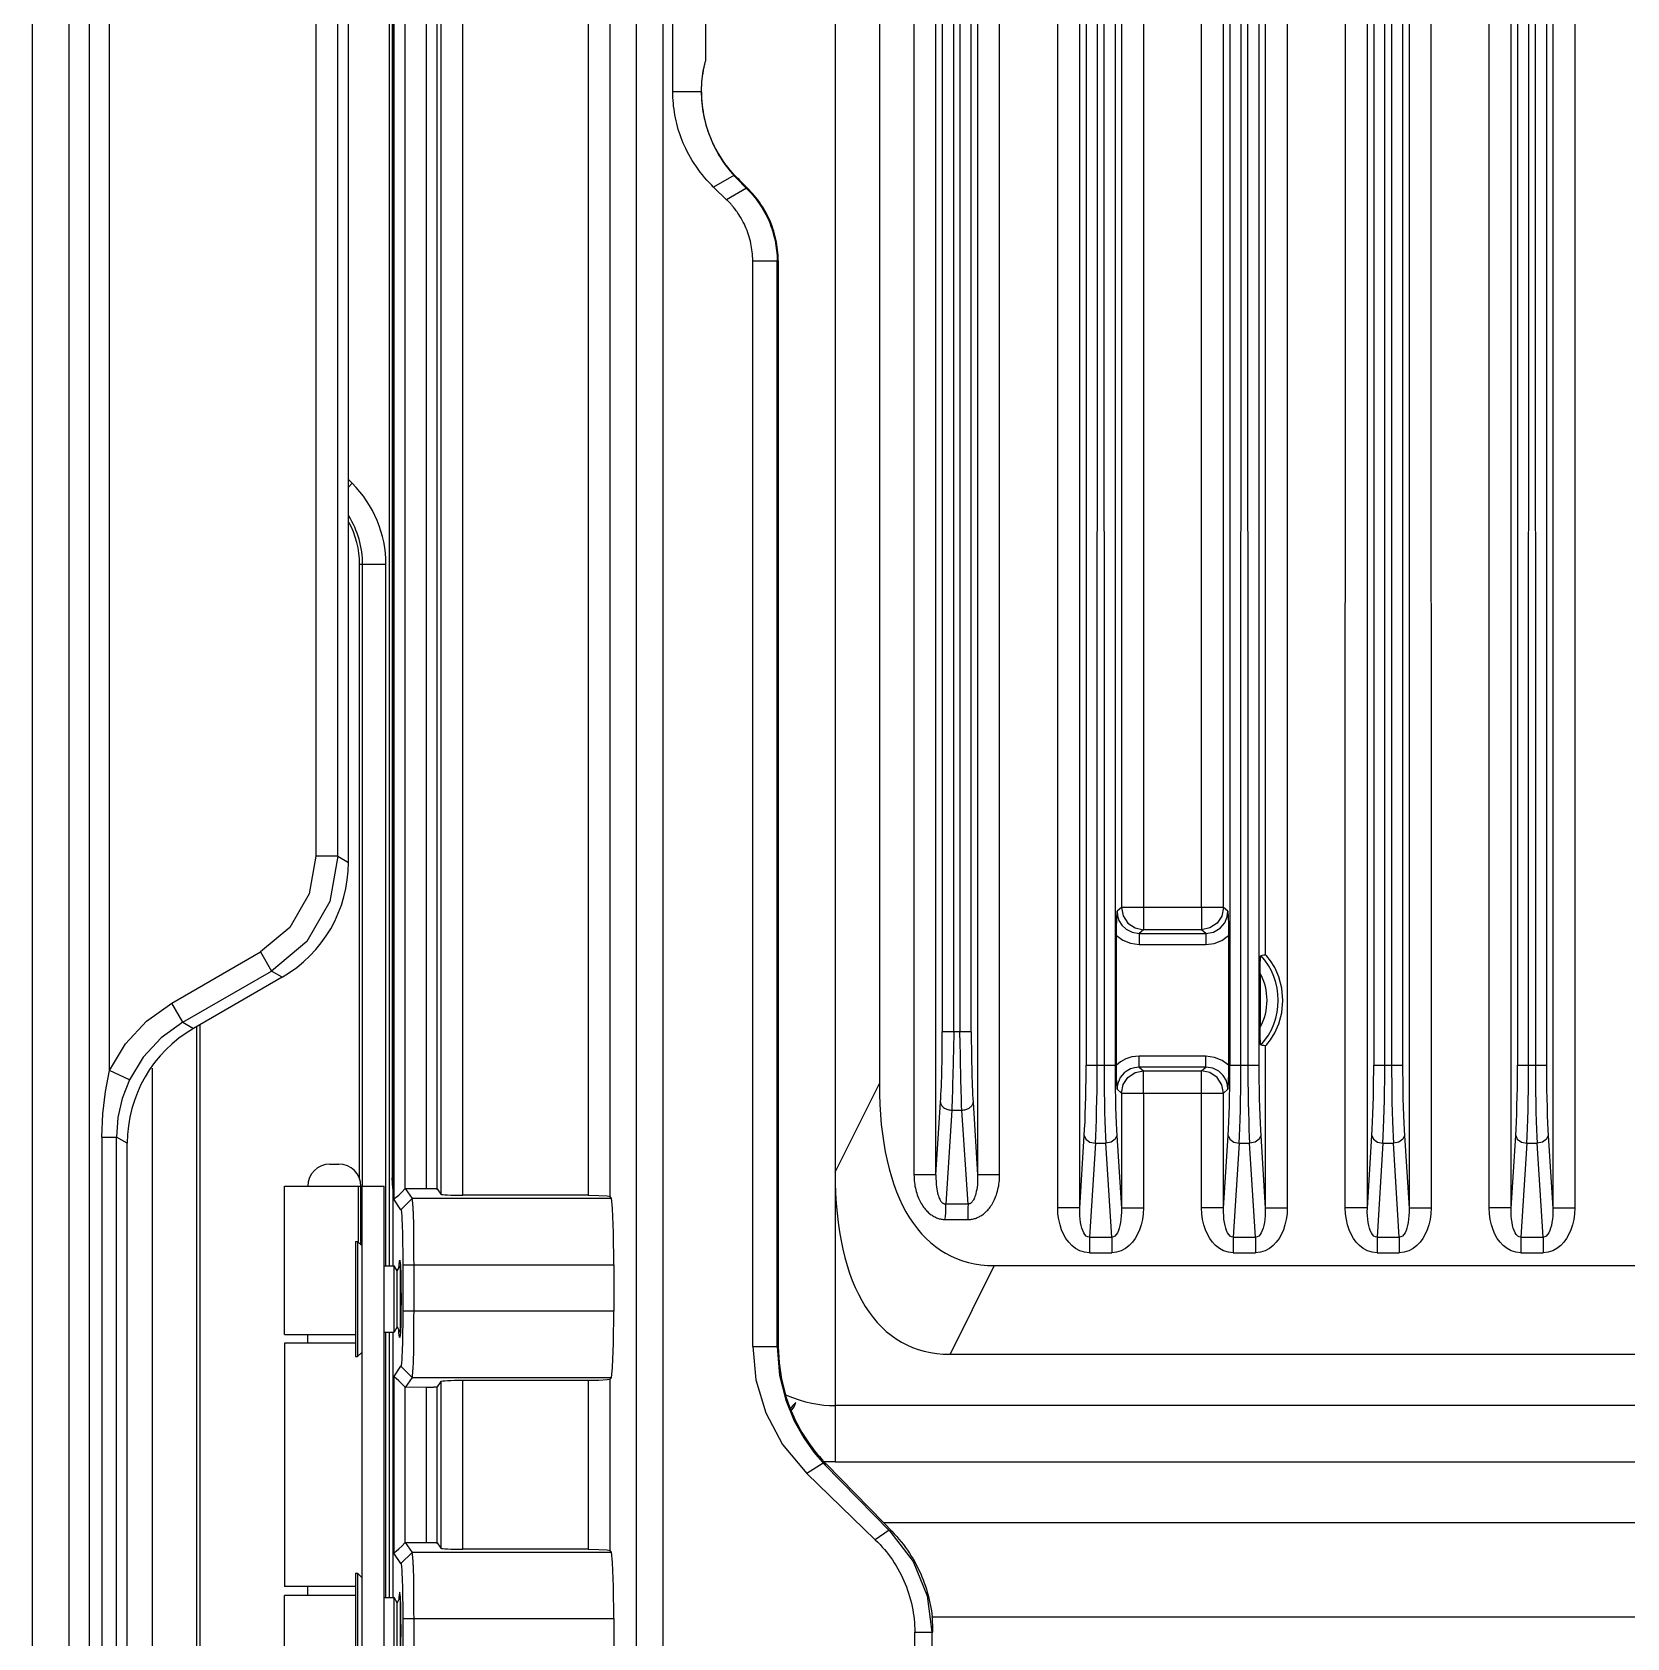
# Model space of a CAD drawing. Header units: millimetres. Extents: x -3132 to 28633, y 682 to 5849.
# Drawn here: x 23236.6 to 23308.7, y 4957.9 to 5030.5 of the extents above; entities that cross this region are included whole.
import ezdxf

# ---------------------------------------------------------------- set-up
doc = ezdxf.new("R2010")
doc.units = ezdxf.units.MM

# ---------------------------------------------------------------- blocks, each defined once
blk = doc.blocks.new('gf')
at = {"linetype": 'Continuous'}
for p, q in [((19934.492, 5447.259), (19934.492, 5019.82)), ((19936.159, 5447.259), (19936.159, 5018.821)), ((19937.076, 5447.259), (19937.076, 5019.862)), ((19963.024, 5125.971), (19963.024, 5432.418)), ((19961.798, 5399.73), (19961.798, 5126.778)), ((19970.792, 5375.763), (19970.792, 5138.578)), ((19950.792, 5369.434), (19950.792, 5147.434)), ((19950.846, 5366.42), (19950.846, 5150.448)), ((19952.968, 5366.198), (19952.968, 5150.67)), ((19953.967, 5150.62), (19953.967, 5366.249)), ((19959.627, 5366.249), (19959.627, 5150.62)), ((19960.626, 5150.547), (19960.626, 5366.321)), ((19950.775, 5365.452), (19950.775, 5151.417)), ((19951.363, 5150.925), (19951.363, 5365.944)), ((19952.309, 5365.934), (19952.309, 5150.934)), ((19952.809, 5150.909), (19952.809, 5365.96)), ((19974.357, 5365.325), (19974.357, 5151.544)), ((19975.351, 5151.544), (19975.351, 5365.325)), ((19972.792, 5361.194), (19972.792, 5155.675)), ((19937.992, 5156.265), (19937.992, 5360.776)), ((19975.638, 5358.863), (19975.638, 5158.005)), ((19976.153, 5158.005), (19976.153, 5358.863)), ((19947.31, 5351.197), (19947.31, 5165.949)), ((19948.309, 5165.949), (19948.309, 5351.197)), ((19964.93, 5317.739), (19964.93, 5201.881)), ((19963.455, 5200.505), (19963.456, 5316.363)), ((19950.654, 5147.434), (19950.654, 5249.096)), ((19976.432, 5246.726), (19976.432, 5158.005)), ((19976.946, 5158.005), (19976.946, 5246.726)), ((19977.234, 5246.485), (19977.234, 5151.544)), ((19978.227, 5151.544), (19978.229, 5246.488)), ((19980.855, 5150.047), (19980.857, 5244.675)), ((19981.851, 5150.044), (19981.851, 5244.656)), ((19983.734, 5244.675), (19983.734, 5163.625)), ((19984.727, 5244.675), (19984.727, 5162.626)), ((19987.357, 5163.624), (19987.357, 5244.675)), ((19988.351, 5163.625), (19988.351, 5244.656)), ((19990.234, 5244.675), (19990.234, 5161.491)), ((19991.227, 5244.675), (19991.229, 5150.047)), ((19993.855, 5150.047), (19993.857, 5244.675)), ((19994.851, 5150.044), (19994.851, 5244.656)), ((19996.734, 5244.675), (19996.734, 5150.044)), ((19997.727, 5244.675), (19997.729, 5150.047)), ((20000.355, 5150.047), (20000.357, 5244.675)), ((20001.351, 5150.044), (20001.351, 5244.656)), ((20003.234, 5244.675), (20003.234, 5150.044)), ((20004.227, 5244.675), (20004.229, 5150.047)), ((19948.792, 5165.67), (19948.792, 5243.538)), ((19982.138, 5239.99), (19982.138, 5156.505)), ((19982.637, 5156.505), (19982.653, 5239.99)), ((19982.932, 5239.99), (19982.947, 5156.505)), ((19983.446, 5240.107), (19983.446, 5156.505)), ((19988.638, 5239.99), (19988.638, 5156.505)), ((19989.137, 5156.505), (19989.153, 5239.99)), ((19989.432, 5239.99), (19989.447, 5156.505)), ((19989.946, 5240.107), (19989.946, 5156.505)), ((19995.138, 5239.99), (19995.138, 5156.505)), ((19995.637, 5156.505), (19995.653, 5239.99)), ((19995.932, 5239.99), (19995.947, 5156.505)), ((19996.446, 5240.107), (19996.446, 5156.505)), ((20001.638, 5239.99), (20001.638, 5156.505)), ((20002.137, 5156.505), (20002.153, 5239.99)), ((20002.432, 5239.99), (20002.447, 5156.505)), ((20002.946, 5240.107), (20002.946, 5156.505)), ((19964.749, 5200.505), (19963.455, 5200.505)), ((19966.217, 5196.718), (19965.299, 5196.192)), ((19965.9, 5195.609), (19965.299, 5196.192)), ((19966.28, 5196.656), (19966.334, 5196.647)), ((19966.28, 5196.656), (19966.828, 5196.091)), ((19966.779, 5196.138), (19965.888, 5195.621)), ((19965.913, 5195.596), (19965.9, 5195.609)), ((19965.927, 5195.582), (19965.913, 5195.596)), ((19965.943, 5195.566), (19965.927, 5195.582)), ((19965.957, 5195.552), (19965.943, 5195.566)), ((19965.972, 5195.536), (19965.957, 5195.552)), ((19965.984, 5195.524), (19965.972, 5195.536)), ((19965.998, 5195.51), (19965.984, 5195.524)), ((19966.014, 5195.493), (19965.998, 5195.51)), ((19966.901, 5196.072), (19966.828, 5196.091)), ((19967.066, 5192.863), (19968.22, 5192.863)), ((19967.066, 5143.779), (19967.066, 5192.863)), ((19968.17, 5143.779), (19968.17, 5192.863)), ((19968.22, 5192.863), (19968.22, 5143.779)), ((19948.967, 5182.806), (19948.792, 5182.98)), ((19948.792, 5182.632), (19948.967, 5182.806)), ((19950.486, 5179.137), (19949.298, 5179.137)), ((19949.298, 5151.354), (19949.298, 5179.137)), ((19949.432, 5151.034), (19949.432, 5179.137)), ((19950.486, 5147.434), (19950.486, 5179.137)), ((19948.309, 5165.949), (19947.31, 5165.949)), ((19948.309, 5165.949), (19948.792, 5165.67)), ((19983.734, 5163.625), (19983.534, 5163.457)), ((19984.727, 5163.624), (19983.734, 5163.625)), ((19987.357, 5163.624), (19984.727, 5163.624)), ((19987.723, 5163.625), (19987.357, 5163.624)), ((19988.351, 5163.625), (19987.723, 5163.625)), ((19988.551, 5163.457), (19988.351, 5163.625)), ((19983.504, 5156.501), (19983.504, 5162.368)), ((19984.732, 5162.626), (19984.533, 5162.459)), ((19984.533, 5162.459), (19987.552, 5162.459)), ((19984.533, 5162.459), (19984.533, 5161.96)), ((19987.353, 5162.626), (19984.732, 5162.626)), ((19987.353, 5162.717), (19987.357, 5162.626)), ((19987.552, 5162.459), (19987.353, 5162.626)), ((19987.552, 5162.459), (19987.552, 5161.96)), ((19988.58, 5162.368), (19988.58, 5156.501)), ((19940.808, 5159.31), (19944.811, 5161.621)), ((19944.811, 5161.621), (19945.311, 5160.756)), ((19984.533, 5161.96), (19987.552, 5161.96)), ((19941.307, 5158.444), (19945.311, 5160.756)), ((19945.794, 5160.477), (19945.311, 5160.756)), ((19990.004, 5160.653), (19990.004, 5158.216)), ((19945.794, 5160.477), (19941.79, 5158.165)), ((19941.307, 5158.444), (19940.808, 5159.31)), ((19941.307, 5158.444), (19941.79, 5158.165)), ((19941.93, 5158.246), (19941.93, 5088.138)), ((19942.072, 5158.328), (19942.072, 5088.138)), ((19976.946, 5158.005), (19975.638, 5158.005)), ((19976.153, 5158.005), (19976.138, 5157.224)), ((19976.442, 5157.483), (19976.432, 5158.005)), ((19976.452, 5156.966), (19976.442, 5157.483)), ((19990.234, 5157.378), (19990.234, 5150.044)), ((19938.894, 5155.835), (19937.992, 5156.265)), ((19939.933, 5088.845), (19939.933, 5156.373)), ((19976.462, 5156.46), (19976.452, 5156.966)), ((19982.138, 5156.505), (19983.446, 5156.505)), ((19987.552, 5156.909), (19984.533, 5156.909)), ((19984.533, 5156.409), (19984.533, 5156.909)), ((19987.552, 5156.409), (19984.533, 5156.409)), ((19984.533, 5156.409), (19984.732, 5156.243)), ((19987.353, 5156.243), (19987.552, 5156.409)), ((19987.552, 5156.409), (19987.552, 5156.909)), ((19988.638, 5156.505), (19989.946, 5156.505)), ((19995.138, 5156.505), (19996.446, 5156.505)), ((20001.638, 5156.505), (20002.946, 5156.505)), ((19970.792, 5151.663), (19972.792, 5155.675)), ((19984.731, 5156.151), (19984.727, 5156.243)), ((19984.732, 5156.243), (19987.353, 5156.243)), ((19987.357, 5155.244), (19987.357, 5156.243)), ((19975.351, 5151.544), (19975.556, 5154.823)), ((19977.029, 5154.823), (19977.234, 5151.544)), ((19983.534, 5155.412), (19983.734, 5155.244)), ((19983.734, 5155.244), (19984.361, 5155.244)), ((19983.734, 5155.244), (19983.734, 5150.044)), ((19984.361, 5155.244), (19984.727, 5155.244)), ((19984.727, 5155.244), (19987.357, 5155.244)), ((19984.727, 5155.244), (19984.729, 5150.047)), ((19987.355, 5150.047), (19987.357, 5155.244)), ((19987.357, 5155.244), (19988.351, 5155.244)), ((19988.351, 5155.244), (19988.551, 5155.412)), ((19988.351, 5150.044), (19988.351, 5155.244)), ((19976.066, 5154.469), (19975.789, 5150.226)), ((19976.066, 5154.469), (19976.519, 5154.469)), ((19976.806, 5150.226), (19976.519, 5154.469)), ((19937.649, 5153.254), (19938.305, 5153.254)), ((19937.649, 5153.254), (19937.649, 5091.445)), ((19938.792, 5152.972), (19938.305, 5153.254)), ((19938.305, 5091.445), (19938.305, 5153.254)), ((19938.792, 5092.379), (19938.792, 5152.972)), ((19981.851, 5150.044), (19982.056, 5153.323)), ((19982.555, 5152.97), (19982.289, 5148.727)), ((19982.555, 5152.97), (19983.03, 5152.97)), ((19983.295, 5148.727), (19983.03, 5152.97)), ((19983.529, 5153.323), (19983.734, 5150.044)), ((19988.351, 5150.044), (19988.556, 5153.323)), ((19989.055, 5152.97), (19988.789, 5148.727)), ((19989.055, 5152.97), (19989.53, 5152.97)), ((19989.795, 5148.727), (19989.53, 5152.97)), ((19990.029, 5153.323), (19990.234, 5150.044)), ((19994.851, 5150.044), (19995.056, 5153.323)), ((19995.555, 5152.97), (19995.289, 5148.727)), ((19995.555, 5152.97), (19996.03, 5152.97)), ((19996.295, 5148.727), (19996.03, 5152.97)), ((19996.529, 5153.323), (19996.734, 5150.044)), ((20001.351, 5150.044), (20001.556, 5153.323)), ((20002.055, 5152.97), (20001.789, 5148.727)), ((20002.055, 5152.97), (20002.53, 5152.97)), ((20002.795, 5148.727), (20002.53, 5152.97)), ((20003.029, 5153.323), (20003.234, 5150.044)), ((19947.957, 5152.034), (19948.357, 5152.034)), ((19950.792, 5150.934), (19950.775, 5151.417)), ((19975.351, 5151.544), (19974.357, 5151.544)), ((19978.227, 5151.544), (19977.234, 5151.544)), ((19945.907, 5151.034), (19949.248, 5151.034)), ((19945.907, 5144.334), (19945.907, 5151.034)), ((19949.248, 5151.034), (19949.357, 5151.034)), ((19949.248, 5148.493), (19949.248, 5151.034)), ((19949.357, 5151.034), (19950.407, 5151.034)), ((19949.357, 5148.383), (19949.357, 5151.034)), ((19949.407, 5125.834), (19949.407, 5151.034)), ((19950.407, 5125.834), (19950.407, 5151.034)), ((19951.164, 5149.97), (19951.675, 5150.481)), ((19951.363, 5150.934), (19952.356, 5150.934)), ((19951.363, 5150.934), (19951.675, 5150.481)), ((19960.685, 5150.481), (19951.675, 5150.481)), ((19952.356, 5150.934), (19952.403, 5150.934)), ((19952.403, 5150.934), (19952.449, 5150.933)), ((19952.449, 5150.933), (19952.493, 5150.932)), ((19952.493, 5150.932), (19952.536, 5150.931)), ((19952.536, 5150.931), (19952.577, 5150.93)), ((19952.577, 5150.93), (19952.615, 5150.929)), ((19952.809, 5150.909), (19952.968, 5150.67)), ((19959.627, 5150.62), (19953.967, 5150.62)), ((19960.685, 5150.481), (19960.626, 5150.569)), ((19951.164, 5149.97), (19950.846, 5150.448)), ((19951.711, 5150.118), (19951.706, 5150.187)), ((19951.715, 5150.059), (19951.711, 5150.118)), ((19951.719, 5149.999), (19951.715, 5150.059)), ((19976.806, 5150.226), (19975.789, 5150.226)), ((19976.795, 5149.972), (19976.795, 5149.522)), ((19981.851, 5150.047), (19980.857, 5150.047)), ((19983.734, 5150.047), (19984.727, 5150.047)), ((19988.351, 5150.047), (19987.357, 5150.047)), ((19990.234, 5150.047), (19991.227, 5150.047)), ((19994.851, 5150.047), (19993.857, 5150.047)), ((19996.734, 5150.047), (19997.727, 5150.047)), ((20001.351, 5150.047), (20000.357, 5150.047)), ((20003.234, 5150.047), (20004.227, 5150.047)), ((19951.746, 5149.138), (19951.744, 5149.289)), ((19951.747, 5148.981), (19951.746, 5149.138)), ((19975.756, 5149.523), (19976.795, 5149.522)), ((19949.107, 5148.534), (19949.207, 5148.534)), ((19949.107, 5148.534), (19949.107, 5143.334)), ((19949.207, 5148.534), (19949.407, 5148.333)), ((19949.207, 5148.534), (19949.207, 5143.334)), ((19951.748, 5148.819), (19951.747, 5148.981)), ((19951.749, 5148.124), (19951.748, 5148.303)), ((19982.289, 5148.727), (19983.295, 5148.727)), ((19982.289, 5148.727), (19982.289, 5148.02)), ((19983.295, 5148.727), (19983.295, 5148.02)), ((19988.789, 5148.727), (19989.795, 5148.727)), ((19988.789, 5148.727), (19988.789, 5148.02)), ((19989.795, 5148.727), (19989.795, 5148.02)), ((19995.289, 5148.727), (19996.295, 5148.727)), ((19995.289, 5148.727), (19995.289, 5148.02)), ((19996.295, 5148.727), (19996.295, 5148.02)), ((20001.789, 5148.727), (20002.795, 5148.727)), ((20001.789, 5148.727), (20001.789, 5148.02)), ((20002.795, 5148.727), (20002.795, 5148.02)), ((19951.246, 5147.625), (19951.246, 5145.384)), ((19951.75, 5147.943), (19951.749, 5148.124)), ((19982.289, 5148.02), (19983.295, 5148.02)), ((19988.789, 5148.02), (19989.795, 5148.02)), ((19995.289, 5148.02), (19996.295, 5148.02)), ((20001.789, 5148.02), (20002.795, 5148.02)), ((19950.407, 5147.434), (19950.857, 5147.434)), ((19950.992, 5147.2), (19950.857, 5147.434)), ((19950.857, 5144.434), (19950.857, 5147.434)), ((19950.992, 5147.2), (19951.127, 5147.434)), ((19950.992, 5144.669), (19950.992, 5147.2)), ((19951.127, 5147.434), (19951.127, 5144.434)), ((19951.246, 5147.485), (19960.784, 5147.485)), ((19951.757, 5145.384), (19951.757, 5147.485)), ((19960.784, 5147.485), (19960.784, 5145.384)), ((19977.985, 5147.446), (19975.985, 5143.434)), ((19977.985, 5147.446), (20039.599, 5147.446)), ((19960.784, 5145.384), (19951.246, 5145.384)), ((19950.992, 5144.669), (19950.857, 5144.434)), ((19950.992, 5144.669), (19951.127, 5144.434)), ((19951.748, 5144.49), (19951.748, 5144.666)), ((19945.907, 5144.334), (19949.107, 5144.334)), ((19949.107, 5143.934), (19945.907, 5143.934)), ((19945.907, 5143.934), (19945.907, 5132.934)), ((19946.957, 5143.934), (19946.957, 5144.334)), ((19950.407, 5144.434), (19950.857, 5144.434)), ((19950.486, 5132.434), (19950.486, 5144.434)), ((19950.654, 5132.434), (19950.654, 5144.434)), ((19950.792, 5144.434), (19950.792, 5132.434)), ((19951.076, 5144.425), (19951.072, 5144.53)), ((19951.747, 5143.83), (19951.748, 5143.987)), ((19951.748, 5143.987), (19951.748, 5144.49)), ((19949.107, 5143.334), (19949.207, 5143.334)), ((19949.207, 5143.334), (19949.407, 5143.536)), ((19951.746, 5143.678), (19951.747, 5143.83)), ((19967.066, 5143.779), (19968.22, 5143.779)), ((19975.985, 5143.434), (20041.599, 5143.434)), ((19950.846, 5142.42), (19951.164, 5142.898)), ((19951.164, 5142.898), (19951.675, 5142.388)), ((19951.682, 5142.445), (19951.686, 5142.487)), ((19951.686, 5142.487), (19951.692, 5142.54)), ((19951.713, 5142.77), (19951.717, 5142.834)), ((19951.717, 5142.834), (19951.722, 5142.915)), ((19950.846, 5142.42), (19950.846, 5134.448)), ((19951.675, 5142.388), (19951.363, 5141.935)), ((19952.309, 5141.934), (19951.363, 5141.944)), ((19951.363, 5134.925), (19951.363, 5141.944)), ((19951.675, 5142.394), (19951.682, 5142.445)), ((19951.675, 5142.388), (19951.675, 5142.394)), ((19951.675, 5142.388), (19960.685, 5142.388)), ((19952.356, 5141.934), (19952.309, 5141.934)), ((19952.309, 5141.934), (19952.309, 5134.934)), ((19952.403, 5141.935), (19952.356, 5141.934)), ((19952.449, 5141.935), (19952.403, 5141.935)), ((19952.493, 5141.936), (19952.449, 5141.935)), ((19952.536, 5141.937), (19952.493, 5141.936)), ((19952.577, 5141.938), (19952.536, 5141.937)), ((19952.615, 5141.94), (19952.577, 5141.938)), ((19952.651, 5141.941), (19952.615, 5141.94)), ((19952.968, 5142.198), (19952.809, 5141.96)), ((19952.809, 5134.909), (19952.809, 5141.96)), ((19952.968, 5142.198), (19952.968, 5134.67)), ((19959.627, 5142.249), (19953.967, 5142.249)), ((19953.967, 5134.62), (19953.967, 5142.249)), ((19959.627, 5142.249), (19959.627, 5134.62)), ((19960.685, 5142.366), (19960.626, 5142.321)), ((19960.626, 5134.547), (19960.626, 5142.321)), ((20046.792, 5141.114), (19970.792, 5141.114)), ((19968.762, 5140.974), (19968.799, 5140.885)), ((19970.25, 5138.517), (19969.513, 5138.051)), ((19970.389, 5138.474), (19970.29, 5138.577)), ((19970.296, 5138.473), (19970.388, 5138.475)), ((19972.993, 5135.809), (19970.388, 5138.475)), ((19970.792, 5138.578), (20046.792, 5138.578)), ((19972.607, 5135.051), (19969.513, 5138.051)), ((19973.228, 5135.477), (19972.607, 5135.051)), ((20044.592, 5135.809), (19972.993, 5135.809)), ((19973.353, 5135.44), (19972.993, 5135.809)), ((19973.353, 5135.44), (19973.27, 5135.438)), ((19951.363, 5134.934), (19952.356, 5134.934)), ((19951.363, 5134.934), (19951.675, 5134.481)), ((19952.356, 5134.934), (19952.403, 5134.934)), ((19952.403, 5134.934), (19952.449, 5134.933)), ((19952.449, 5134.933), (19952.493, 5134.932)), ((19952.493, 5134.932), (19952.536, 5134.931)), ((19952.536, 5134.931), (19952.577, 5134.93)), ((19952.577, 5134.93), (19952.615, 5134.929)), ((19952.809, 5134.909), (19952.968, 5134.67)), ((19959.627, 5134.62), (19953.967, 5134.62)), ((19960.685, 5134.481), (19960.626, 5134.569)), ((19951.164, 5133.97), (19950.846, 5134.448)), ((19951.675, 5134.481), (19951.164, 5133.97)), ((19960.685, 5134.481), (19951.675, 5134.481)), ((19951.711, 5134.118), (19951.706, 5134.187)), ((19951.715, 5134.059), (19951.711, 5134.118)), ((19951.719, 5133.999), (19951.715, 5134.059)), ((19949.107, 5133.534), (19949.207, 5133.534)), ((19949.107, 5133.534), (19949.107, 5128.334)), ((19949.207, 5133.534), (19949.407, 5133.333)), ((19949.207, 5133.534), (19949.207, 5128.334)), ((19951.746, 5133.138), (19951.744, 5133.289)), ((19951.747, 5132.981), (19951.746, 5133.138)), ((19949.107, 5132.934), (19945.907, 5132.934)), ((19949.107, 5132.534), (19945.907, 5132.534)), ((19945.907, 5125.834), (19945.907, 5132.534)), ((19946.957, 5132.534), (19946.957, 5132.934)), ((19950.407, 5132.434), (19950.857, 5132.434)), ((19950.992, 5132.2), (19950.857, 5132.434)), ((19950.857, 5129.434), (19950.857, 5132.434)), ((19950.992, 5132.2), (19951.127, 5132.434)), ((19951.076, 5132.443), (19951.072, 5132.338)), ((19951.127, 5132.434), (19951.127, 5129.434)), ((19951.748, 5132.819), (19951.747, 5132.981)), ((19950.992, 5129.669), (19950.992, 5132.2)), ((19951.246, 5131.625), (19951.246, 5129.384)), ((19951.749, 5132.124), (19951.748, 5132.303)), ((19951.75, 5131.943), (19951.749, 5132.124)), ((19951.246, 5131.485), (19960.784, 5131.485)), ((19951.757, 5129.384), (19951.757, 5131.485)), ((19960.784, 5131.485), (19960.784, 5129.384)), ((19974.39, 5130.88), (19975.215, 5130.88)), ((19974.39, 5124.62), (19974.39, 5130.88)), ((19975.163, 5122.443), (19975.176, 5130.88)), ((19975.178, 5131.562), (20042.406, 5131.562))]:
    blk.add_line(p, q, dxfattribs=at)
for points in [[(19964.749, 5200.505), (19964.77, 5200.967), (19964.83, 5201.427), (19964.93, 5201.881)], [(19966.334, 5196.647), (19966.234, 5196.75), (19966.138, 5196.857), (19966.044, 5196.965), (19965.953, 5197.076), (19965.865, 5197.189), (19965.781, 5197.304), (19965.699, 5197.421), (19965.621, 5197.54), (19965.546, 5197.661), (19965.474, 5197.783), (19965.406, 5197.907), (19965.341, 5198.032), (19965.28, 5198.158), (19965.222, 5198.286), (19965.167, 5198.414), (19965.116, 5198.543), (19965.068, 5198.673), (19965.024, 5198.804), (19964.983, 5198.936), (19964.946, 5199.068), (19964.912, 5199.2), (19964.881, 5199.333), (19964.854, 5199.467), (19964.83, 5199.6), (19964.809, 5199.734), (19964.792, 5199.868), (19964.778, 5200.003), (19964.768, 5200.137), (19964.76, 5200.272), (19964.756, 5200.407), (19964.755, 5200.541), (19964.758, 5200.676), (19964.764, 5200.811), (19964.773, 5200.945), (19964.785, 5201.08), (19964.801, 5201.214), (19964.82, 5201.348), (19964.842, 5201.482), (19964.868, 5201.615), (19964.897, 5201.748), (19964.93, 5201.881)], [(19965.299, 5196.192), (19965.196, 5196.295), (19965.093, 5196.402), (19964.993, 5196.513), (19964.893, 5196.628), (19964.795, 5196.748), (19964.698, 5196.872), (19964.603, 5197), (19964.511, 5197.131), (19964.421, 5197.266), (19964.335, 5197.401), (19964.254, 5197.536), (19964.179, 5197.67), (19964.108, 5197.801), (19964.044, 5197.93), (19963.984, 5198.055), (19963.929, 5198.179), (19963.878, 5198.302), (19963.83, 5198.425), (19963.785, 5198.55), (19963.742, 5198.676), (19963.703, 5198.803), (19963.666, 5198.932), (19963.632, 5199.062), (19963.601, 5199.192), (19963.574, 5199.323), (19963.549, 5199.453), (19963.527, 5199.584), (19963.509, 5199.714), (19963.493, 5199.845), (19963.48, 5199.976), (19963.469, 5200.107), (19963.462, 5200.239), (19963.457, 5200.372), (19963.455, 5200.505)], [(19964.75, 5200.505), (19964.751, 5200.357), (19964.757, 5200.208), (19964.767, 5200.059), (19964.781, 5199.908), (19964.8, 5199.757), (19964.822, 5199.607), (19964.848, 5199.457), (19964.879, 5199.308), (19964.913, 5199.159), (19964.952, 5199.011), (19964.995, 5198.864), (19965.042, 5198.716), (19965.095, 5198.568), (19965.152, 5198.419), (19965.215, 5198.268), (19965.283, 5198.117), (19965.358, 5197.964), (19965.439, 5197.81), (19965.527, 5197.655), (19965.621, 5197.501), (19965.721, 5197.349), (19965.827, 5197.2), (19965.936, 5197.055), (19966.049, 5196.916), (19966.164, 5196.782), (19966.28, 5196.656)], [(19967.066, 5192.863), (19967.065, 5192.963), (19967.061, 5193.063), (19967.054, 5193.162), (19967.045, 5193.26), (19967.034, 5193.358), (19967.019, 5193.456), (19967.003, 5193.553), (19966.983, 5193.65), (19966.961, 5193.747), (19966.937, 5193.843), (19966.909, 5193.94), (19966.879, 5194.036), (19966.846, 5194.132), (19966.811, 5194.228), (19966.772, 5194.324), (19966.731, 5194.419), (19966.688, 5194.513), (19966.642, 5194.605), (19966.594, 5194.696), (19966.543, 5194.786), (19966.491, 5194.873), (19966.442, 5194.95), (19966.398, 5195.016), (19966.357, 5195.074), (19966.321, 5195.125), (19966.287, 5195.17), (19966.256, 5195.21), (19966.228, 5195.246), (19966.202, 5195.278), (19966.178, 5195.307), (19966.157, 5195.333), (19966.137, 5195.356), (19966.118, 5195.378), (19966.101, 5195.397), (19966.085, 5195.415), (19966.07, 5195.432), (19966.057, 5195.446), (19966.045, 5195.46), (19966.033, 5195.472), (19966.014, 5195.493)], [(19966.828, 5196.091), (19966.91, 5196.006), (19966.991, 5195.92), (19967.069, 5195.831), (19967.145, 5195.74), (19967.219, 5195.647), (19967.29, 5195.553), (19967.358, 5195.457), (19967.424, 5195.36), (19967.486, 5195.263), (19967.546, 5195.163), (19967.603, 5195.063), (19967.658, 5194.961), (19967.71, 5194.857), (19967.76, 5194.752), (19967.807, 5194.645), (19967.851, 5194.537), (19967.893, 5194.429), (19967.931, 5194.32), (19967.966, 5194.211), (19967.998, 5194.102), (19968.028, 5193.993), (19968.054, 5193.884), (19968.078, 5193.773), (19968.1, 5193.662), (19968.118, 5193.55), (19968.134, 5193.436), (19968.147, 5193.322), (19968.157, 5193.207), (19968.165, 5193.093), (19968.169, 5192.978), (19968.17, 5192.863)], [(19968.22, 5192.863), (19968.218, 5192.987), (19968.213, 5193.11), (19968.205, 5193.233), (19968.193, 5193.356), (19968.178, 5193.478), (19968.16, 5193.6), (19968.138, 5193.722), (19968.114, 5193.842), (19968.086, 5193.962), (19968.054, 5194.082), (19968.02, 5194.2), (19967.982, 5194.317), (19967.941, 5194.433), (19967.897, 5194.548), (19967.85, 5194.661), (19967.8, 5194.773), (19967.747, 5194.884), (19967.692, 5194.993), (19967.633, 5195.101), (19967.571, 5195.207), (19967.507, 5195.311), (19967.44, 5195.413), (19967.371, 5195.513), (19967.298, 5195.612), (19967.224, 5195.708), (19967.147, 5195.802), (19967.067, 5195.894), (19966.985, 5195.984), (19966.901, 5196.072)], [(19947.31, 5165.949), (19947.01, 5164.245), (19946.137, 5162.732), (19944.811, 5161.621)], [(19948.309, 5165.949), (19947.947, 5163.898), (19946.906, 5162.094), (19945.311, 5160.756)], [(19983.734, 5163.625), (19983.808, 5163.249), (19984.024, 5162.923), (19984.348, 5162.704), (19984.732, 5162.626)], [(19988.351, 5163.625), (19988.274, 5163.243), (19988.057, 5162.92), (19987.734, 5162.703), (19987.353, 5162.626)], [(19987.357, 5163.624), (19987.353, 5163.26), (19987.353, 5162.717)], [(19983.504, 5162.368), (19983.508, 5162.723), (19983.519, 5163.089), (19983.534, 5163.457)], [(19983.534, 5163.457), (19983.554, 5163.257), (19983.622, 5163.046), (19983.751, 5162.834), (19983.952, 5162.644), (19984.224, 5162.507), (19984.533, 5162.459)], [(19987.552, 5162.459), (19987.889, 5162.517), (19988.193, 5162.691), (19988.406, 5162.937), (19988.518, 5163.203), (19988.551, 5163.457)], [(19988.551, 5163.457), (19988.562, 5163.182), (19988.572, 5162.908), (19988.578, 5162.634), (19988.58, 5162.368)], [(19983.504, 5162.368), (19983.796, 5162.153), (19984.145, 5162.011), (19984.533, 5161.96)], [(19987.552, 5161.96), (19987.924, 5162.007), (19988.274, 5162.145), (19988.58, 5162.368)], [(19990.004, 5160.653), (19990.006, 5160.899), (19990.009, 5161.119), (19990.015, 5161.3), (19990.024, 5161.422), (19990.034, 5161.465)], [(19990.034, 5161.465), (19990.101, 5161.474), (19990.167, 5161.483), (19990.234, 5161.491)], [(19990.234, 5157.378), (19990.308, 5157.442), (19990.473, 5157.645), (19990.667, 5157.957), (19990.851, 5158.373), (19990.983, 5158.874), (19991.032, 5159.429), (19990.985, 5159.985), (19990.852, 5160.491), (19990.667, 5160.911), (19990.473, 5161.224), (19990.308, 5161.427), (19990.234, 5161.491)], [(19937.992, 5156.265), (19938.719, 5157.463), (19939.67, 5158.491), (19940.808, 5159.31)], [(19941.307, 5158.444), (19940.332, 5157.743), (19939.517, 5156.861), (19938.894, 5155.835)], [(19975.556, 5154.823), (19975.566, 5154.993), (19975.575, 5155.172), (19975.584, 5155.358), (19975.593, 5155.553), (19975.601, 5155.754), (19975.608, 5155.962), (19975.614, 5156.175), (19975.62, 5156.393), (19975.625, 5156.615), (19975.629, 5156.841), (19975.632, 5157.07), (19975.635, 5157.302), (19975.637, 5157.536), (19975.638, 5157.771), (19975.638, 5158.005)], [(19976.946, 5158.005), (19976.947, 5157.771), (19976.948, 5157.536), (19976.95, 5157.302), (19976.952, 5157.07), (19976.956, 5156.841), (19976.96, 5156.615), (19976.965, 5156.393), (19976.971, 5156.175), (19976.977, 5155.962), (19976.984, 5155.754), (19976.992, 5155.553), (19977, 5155.359), (19977.009, 5155.172), (19977.019, 5154.993), (19977.029, 5154.823)], [(19990.034, 5157.404), (19990.024, 5157.446), (19990.015, 5157.568), (19990.009, 5157.75), (19990.006, 5157.97), (19990.004, 5158.216)], [(19976.138, 5157.224), (19976.128, 5156.711), (19976.122, 5156.46), (19976.117, 5156.213), (19976.111, 5155.971), (19976.105, 5155.735), (19976.099, 5155.504), (19976.093, 5155.281), (19976.087, 5155.065), (19976.08, 5154.858), (19976.073, 5154.659), (19976.066, 5154.469)], [(19990.234, 5157.378), (19990.167, 5157.386), (19990.101, 5157.394), (19990.034, 5157.404)], [(19937.649, 5153.254), (19937.689, 5154.301), (19937.805, 5155.307), (19937.992, 5156.265)], [(19976.519, 5154.469), (19976.511, 5154.659), (19976.504, 5154.858), (19976.498, 5155.065), (19976.491, 5155.281), (19976.485, 5155.504), (19976.479, 5155.735), (19976.473, 5155.971), (19976.468, 5156.213), (19976.462, 5156.46)], [(19982.056, 5153.323), (19982.072, 5153.609), (19982.088, 5153.936), (19982.102, 5154.297), (19982.114, 5154.683), (19982.124, 5155.081), (19982.131, 5155.477), (19982.135, 5155.856), (19982.138, 5156.201), (19982.138, 5156.505)], [(19982.555, 5152.97), (19982.571, 5153.287), (19982.587, 5153.65), (19982.601, 5154.052), (19982.613, 5154.48), (19982.623, 5154.922), (19982.63, 5155.363), (19982.634, 5155.783), (19982.637, 5156.168), (19982.637, 5156.505)], [(19982.947, 5156.505), (19982.948, 5156.142), (19982.951, 5155.734), (19982.956, 5155.29), (19982.963, 5154.836), (19982.974, 5154.393), (19982.986, 5153.976), (19983, 5153.595), (19983.015, 5153.258), (19983.03, 5152.97)], [(19983.446, 5156.505), (19983.447, 5156.178), (19983.45, 5155.811), (19983.455, 5155.412), (19983.462, 5155.003), (19983.473, 5154.605), (19983.485, 5154.229), (19983.499, 5153.886), (19983.514, 5153.583), (19983.529, 5153.323)], [(19984.533, 5156.909), (19984.211, 5156.874), (19983.932, 5156.783), (19983.696, 5156.654), (19983.504, 5156.501)], [(19983.534, 5155.412), (19983.522, 5155.687), (19983.513, 5155.961), (19983.507, 5156.234), (19983.504, 5156.501)], [(19984.533, 5156.409), (19984.325, 5156.388), (19984.144, 5156.332), (19983.99, 5156.251), (19983.863, 5156.154), (19983.761, 5156.047), (19983.683, 5155.938), (19983.625, 5155.829), (19983.583, 5155.723), (19983.555, 5155.619), (19983.539, 5155.516), (19983.534, 5155.412)], [(19988.58, 5156.501), (19988.293, 5156.713), (19987.947, 5156.856), (19987.552, 5156.909)], [(19988.551, 5155.412), (19988.531, 5155.611), (19988.463, 5155.823), (19988.332, 5156.036), (19988.13, 5156.226), (19987.864, 5156.36), (19987.552, 5156.409)], [(19988.58, 5156.501), (19988.576, 5156.145), (19988.566, 5155.779), (19988.551, 5155.412)], [(19988.556, 5153.323), (19988.572, 5153.609), (19988.588, 5153.936), (19988.602, 5154.297), (19988.614, 5154.683), (19988.624, 5155.081), (19988.631, 5155.477), (19988.635, 5155.856), (19988.638, 5156.201), (19988.638, 5156.505)], [(19989.055, 5152.97), (19989.071, 5153.287), (19989.087, 5153.65), (19989.101, 5154.052), (19989.113, 5154.48), (19989.123, 5154.922), (19989.13, 5155.363), (19989.134, 5155.783), (19989.137, 5156.168), (19989.137, 5156.505)], [(19989.447, 5156.505), (19989.448, 5156.142), (19989.451, 5155.734), (19989.456, 5155.29), (19989.463, 5154.836), (19989.474, 5154.393), (19989.486, 5153.976), (19989.5, 5153.595), (19989.515, 5153.258), (19989.53, 5152.97)], [(19989.946, 5156.505), (19989.947, 5156.178), (19989.95, 5155.811), (19989.955, 5155.412), (19989.962, 5155.003), (19989.973, 5154.605), (19989.985, 5154.229), (19989.999, 5153.886), (19990.014, 5153.583), (19990.029, 5153.323)], [(19995.056, 5153.323), (19995.072, 5153.609), (19995.088, 5153.936), (19995.102, 5154.297), (19995.114, 5154.683), (19995.124, 5155.081), (19995.131, 5155.477), (19995.135, 5155.856), (19995.138, 5156.201), (19995.138, 5156.505)], [(19995.555, 5152.97), (19995.571, 5153.287), (19995.587, 5153.65), (19995.601, 5154.052), (19995.613, 5154.48), (19995.623, 5154.922), (19995.63, 5155.363), (19995.634, 5155.783), (19995.637, 5156.168), (19995.637, 5156.505)], [(19995.947, 5156.505), (19995.948, 5156.142), (19995.951, 5155.734), (19995.956, 5155.29), (19995.963, 5154.836), (19995.974, 5154.393), (19995.986, 5153.976), (19996, 5153.595), (19996.015, 5153.258), (19996.03, 5152.97)], [(19996.446, 5156.505), (19996.447, 5156.178), (19996.45, 5155.811), (19996.455, 5155.412), (19996.462, 5155.003), (19996.473, 5154.605), (19996.485, 5154.229), (19996.499, 5153.886), (19996.514, 5153.583), (19996.529, 5153.323)], [(20001.556, 5153.323), (20001.572, 5153.609), (20001.588, 5153.936), (20001.602, 5154.297), (20001.614, 5154.683), (20001.624, 5155.081), (20001.631, 5155.477), (20001.635, 5155.856), (20001.638, 5156.201), (20001.638, 5156.505)], [(20002.055, 5152.97), (20002.071, 5153.287), (20002.087, 5153.65), (20002.101, 5154.052), (20002.113, 5154.48), (20002.123, 5154.922), (20002.13, 5155.363), (20002.134, 5155.783), (20002.137, 5156.168), (20002.137, 5156.505)], [(20002.447, 5156.505), (20002.448, 5156.142), (20002.451, 5155.734), (20002.456, 5155.29), (20002.463, 5154.836), (20002.474, 5154.393), (20002.486, 5153.976), (20002.5, 5153.595), (20002.515, 5153.258), (20002.53, 5152.97)], [(20002.946, 5156.505), (20002.947, 5156.178), (20002.95, 5155.811), (20002.955, 5155.412), (20002.962, 5155.003), (20002.973, 5154.605), (20002.985, 5154.229), (20002.999, 5153.886), (20003.014, 5153.583), (20003.029, 5153.323)], [(19938.894, 5155.835), (19938.568, 5154.998), (19938.371, 5154.134), (19938.305, 5153.254)], [(19983.734, 5155.244), (19983.811, 5155.625), (19984.027, 5155.949), (19984.351, 5156.166), (19984.732, 5156.243)], [(19984.727, 5155.244), (19984.731, 5155.609), (19984.731, 5156.151)], [(19988.351, 5155.244), (19988.276, 5155.62), (19988.061, 5155.946), (19987.737, 5156.165), (19987.353, 5156.243)], [(19975.556, 5154.823), (19975.56, 5154.791), (19975.568, 5154.759), (19975.58, 5154.728), (19975.596, 5154.697), (19975.616, 5154.668), (19975.64, 5154.639), (19975.667, 5154.613), (19975.697, 5154.588), (19975.731, 5154.565), (19975.766, 5154.544), (19975.805, 5154.525), (19975.845, 5154.509), (19975.887, 5154.496), (19975.931, 5154.485), (19975.975, 5154.477), (19976.02, 5154.472), (19976.066, 5154.47)], [(19976.519, 5154.47), (19976.564, 5154.472), (19976.609, 5154.477), (19976.654, 5154.485), (19976.697, 5154.496), (19976.739, 5154.509), (19976.78, 5154.525), (19976.818, 5154.544), (19976.854, 5154.565), (19976.887, 5154.588), (19976.917, 5154.613), (19976.944, 5154.639), (19976.968, 5154.668), (19976.988, 5154.697), (19977.004, 5154.728), (19977.016, 5154.759), (19977.025, 5154.791), (19977.029, 5154.823)], [(19982.056, 5153.323), (19982.13, 5153.151), (19982.312, 5153.022), (19982.555, 5152.97)], [(19983.529, 5153.323), (19983.455, 5153.151), (19983.273, 5153.022), (19983.03, 5152.97)], [(19988.556, 5153.323), (19988.63, 5153.151), (19988.812, 5153.022), (19989.055, 5152.97)], [(19990.029, 5153.323), (19989.955, 5153.151), (19989.773, 5153.022), (19989.53, 5152.97)], [(19995.056, 5153.323), (19995.13, 5153.151), (19995.312, 5153.022), (19995.555, 5152.97)], [(19996.529, 5153.323), (19996.455, 5153.151), (19996.273, 5153.022), (19996.03, 5152.97)], [(20001.556, 5153.323), (20001.63, 5153.151), (20001.812, 5153.022), (20002.055, 5152.97)], [(20003.029, 5153.323), (20002.955, 5153.151), (20002.773, 5153.022), (20002.53, 5152.97)], [(19974.357, 5151.544), (19974.358, 5151.457), (19974.361, 5151.371), (19974.368, 5151.286), (19974.376, 5151.201), (19974.388, 5151.116), (19974.402, 5151.033), (19974.418, 5150.95), (19974.436, 5150.869), (19974.457, 5150.79), (19974.48, 5150.712), (19974.505, 5150.638), (19974.531, 5150.565), (19974.559, 5150.496), (19974.589, 5150.429), (19974.62, 5150.364), (19974.652, 5150.303), (19974.685, 5150.244), (19974.719, 5150.188), (19974.754, 5150.135), (19974.79, 5150.085), (19974.826, 5150.037), (19974.863, 5149.992), (19974.9, 5149.949), (19974.938, 5149.909), (19974.977, 5149.871), (19975.015, 5149.835), (19975.054, 5149.802), (19975.093, 5149.771), (19975.132, 5149.742), (19975.172, 5149.715), (19975.211, 5149.69), (19975.252, 5149.667), (19975.293, 5149.646), (19975.334, 5149.626), (19975.376, 5149.608), (19975.418, 5149.591), (19975.46, 5149.577), (19975.502, 5149.564), (19975.545, 5149.553), (19975.587, 5149.544), (19975.63, 5149.536), (19975.672, 5149.53), (19975.714, 5149.526), (19975.756, 5149.523)], [(19975.351, 5151.544), (19975.349, 5151.382), (19975.353, 5151.239), (19975.362, 5151.112), (19975.374, 5150.998), (19975.388, 5150.897), (19975.405, 5150.807), (19975.423, 5150.727), (19975.442, 5150.656), (19975.461, 5150.593), (19975.481, 5150.537), (19975.502, 5150.488), (19975.522, 5150.445), (19975.542, 5150.408), (19975.562, 5150.375), (19975.582, 5150.347), (19975.601, 5150.323), (19975.619, 5150.302), (19975.637, 5150.286), (19975.654, 5150.272), (19975.67, 5150.26), (19975.685, 5150.251), (19975.7, 5150.244), (19975.719, 5150.238), (19975.74, 5150.233), (19975.764, 5150.228), (19975.789, 5150.226)], [(19976.795, 5149.522), (19976.837, 5149.523), (19976.879, 5149.526), (19976.922, 5149.531), (19976.964, 5149.537), (19977.006, 5149.545), (19977.048, 5149.554), (19977.091, 5149.566), (19977.133, 5149.579), (19977.174, 5149.594), (19977.216, 5149.61), (19977.257, 5149.628), (19977.298, 5149.648), (19977.338, 5149.67), (19977.378, 5149.693), (19977.417, 5149.718), (19977.457, 5149.745), (19977.496, 5149.774), (19977.535, 5149.805), (19977.574, 5149.839), (19977.612, 5149.875), (19977.651, 5149.914), (19977.689, 5149.954), (19977.726, 5149.997), (19977.763, 5150.043), (19977.799, 5150.091), (19977.835, 5150.142), (19977.87, 5150.196), (19977.904, 5150.252), (19977.937, 5150.311), (19977.969, 5150.373), (19978, 5150.438), (19978.029, 5150.506), (19978.057, 5150.576), (19978.083, 5150.648), (19978.108, 5150.723), (19978.13, 5150.8), (19978.151, 5150.879), (19978.169, 5150.96), (19978.185, 5151.042), (19978.199, 5151.124), (19978.21, 5151.208), (19978.218, 5151.291), (19978.224, 5151.375), (19978.227, 5151.459), (19978.227, 5151.544)], [(19977.234, 5151.544), (19977.235, 5151.377), (19977.231, 5151.229), (19977.221, 5151.098), (19977.208, 5150.982), (19977.193, 5150.878), (19977.175, 5150.786), (19977.156, 5150.704), (19977.136, 5150.632), (19977.114, 5150.568), (19977.093, 5150.512), (19977.071, 5150.462), (19977.049, 5150.419), (19977.027, 5150.382), (19977.005, 5150.35), (19976.984, 5150.323), (19976.963, 5150.301), (19976.943, 5150.282), (19976.924, 5150.267), (19976.906, 5150.255), (19976.89, 5150.246), (19976.874, 5150.239), (19976.86, 5150.234), (19976.847, 5150.231), (19976.835, 5150.228), (19976.824, 5150.227), (19976.815, 5150.226), (19976.806, 5150.226)], [(19950.846, 5150.448), (19950.877, 5150.467), (19950.953, 5150.531), (19951.065, 5150.634), (19951.204, 5150.767), (19951.363, 5150.925)], [(19951.684, 5150.402), (19951.675, 5150.474), (19951.675, 5150.481)], [(19952.615, 5150.929), (19952.651, 5150.927), (19952.668, 5150.926), (19952.684, 5150.925), (19952.699, 5150.924), (19952.713, 5150.923), (19952.727, 5150.922), (19952.739, 5150.921), (19952.751, 5150.92), (19952.761, 5150.919), (19952.771, 5150.918), (19952.78, 5150.917), (19952.787, 5150.916), (19952.793, 5150.915), (19952.799, 5150.913), (19952.803, 5150.912), (19952.806, 5150.911), (19952.808, 5150.91), (19952.809, 5150.909)], [(19959.627, 5150.62), (19960.116, 5150.613), (19960.481, 5150.595), (19960.626, 5150.569)], [(19960.784, 5147.485), (19960.771, 5148.939), (19960.735, 5150.029), (19960.685, 5150.503)], [(19951.164, 5149.97), (19951.169, 5149.962), (19951.174, 5149.944), (19951.179, 5149.917), (19951.184, 5149.881), (19951.189, 5149.835), (19951.193, 5149.78), (19951.198, 5149.715), (19951.203, 5149.64), (19951.208, 5149.556), (19951.212, 5149.463), (19951.216, 5149.361), (19951.221, 5149.252), (19951.224, 5149.135), (19951.228, 5149.012), (19951.231, 5148.883), (19951.234, 5148.751), (19951.237, 5148.614), (19951.239, 5148.475), (19951.241, 5148.334), (19951.243, 5148.192), (19951.244, 5148.05), (19951.245, 5147.908), (19951.246, 5147.766), (19951.246, 5147.625)], [(19951.706, 5150.187), (19951.702, 5150.223), (19951.699, 5150.259), (19951.696, 5150.293), (19951.693, 5150.325), (19951.69, 5150.353), (19951.684, 5150.402)], [(19951.744, 5149.289), (19951.743, 5149.362), (19951.742, 5149.433), (19951.74, 5149.501), (19951.739, 5149.569), (19951.737, 5149.634), (19951.734, 5149.698), (19951.732, 5149.759), (19951.729, 5149.818), (19951.727, 5149.873), (19951.724, 5149.921), (19951.719, 5149.999)], [(19975.756, 5149.523), (19975.769, 5149.581), (19975.779, 5149.643), (19975.785, 5149.708), (19975.789, 5149.776), (19975.789, 5150.226)], [(19976.806, 5150.226), (19976.802, 5150.169), (19976.798, 5150.108), (19976.796, 5150.041), (19976.795, 5149.972)], [(19982.289, 5148.02), (19982.067, 5148.044), (19981.855, 5148.112), (19981.664, 5148.217), (19981.494, 5148.351), (19981.349, 5148.506), (19981.225, 5148.675), (19981.121, 5148.858), (19981.032, 5149.058), (19980.958, 5149.279), (19980.901, 5149.521), (19980.866, 5149.779), (19980.855, 5150.047)], [(19982.289, 5148.727), (19982.216, 5148.738), (19982.146, 5148.779), (19982.084, 5148.845), (19982.031, 5148.93), (19981.985, 5149.03), (19981.947, 5149.14), (19981.916, 5149.259), (19981.89, 5149.39), (19981.87, 5149.535), (19981.856, 5149.694), (19981.849, 5149.865), (19981.851, 5150.047)], [(19983.734, 5150.047), (19983.735, 5149.865), (19983.728, 5149.694), (19983.714, 5149.535), (19983.694, 5149.39), (19983.669, 5149.259), (19983.637, 5149.14), (19983.599, 5149.03), (19983.554, 5148.93), (19983.5, 5148.845), (19983.438, 5148.779), (19983.369, 5148.738), (19983.295, 5148.727)], [(19984.729, 5150.047), (19984.719, 5149.779), (19984.683, 5149.521), (19984.627, 5149.279), (19984.553, 5149.058), (19984.464, 5148.858), (19984.359, 5148.675), (19984.236, 5148.506), (19984.09, 5148.351), (19983.921, 5148.217), (19983.729, 5148.112), (19983.518, 5148.044), (19983.295, 5148.02)], [(19988.789, 5148.02), (19988.567, 5148.044), (19988.355, 5148.112), (19988.164, 5148.217), (19987.994, 5148.351), (19987.849, 5148.506), (19987.725, 5148.675), (19987.621, 5148.858), (19987.532, 5149.058), (19987.458, 5149.279), (19987.401, 5149.521), (19987.366, 5149.779), (19987.355, 5150.047)], [(19988.789, 5148.727), (19988.716, 5148.738), (19988.646, 5148.779), (19988.584, 5148.845), (19988.531, 5148.93), (19988.485, 5149.03), (19988.447, 5149.14), (19988.416, 5149.259), (19988.39, 5149.39), (19988.37, 5149.535), (19988.356, 5149.694), (19988.349, 5149.865), (19988.351, 5150.047)], [(19990.234, 5150.047), (19990.235, 5149.865), (19990.228, 5149.694), (19990.214, 5149.535), (19990.194, 5149.39), (19990.169, 5149.259), (19990.137, 5149.14), (19990.099, 5149.03), (19990.054, 5148.93), (19990, 5148.845), (19989.938, 5148.779), (19989.869, 5148.738), (19989.795, 5148.727)], [(19991.229, 5150.047), (19991.219, 5149.779), (19991.183, 5149.521), (19991.127, 5149.279), (19991.053, 5149.058), (19990.964, 5148.858), (19990.859, 5148.675), (19990.736, 5148.506), (19990.59, 5148.351), (19990.421, 5148.217), (19990.229, 5148.112), (19990.018, 5148.044), (19989.795, 5148.02)], [(19995.289, 5148.02), (19995.067, 5148.044), (19994.855, 5148.112), (19994.664, 5148.217), (19994.494, 5148.351), (19994.349, 5148.506), (19994.225, 5148.675), (19994.121, 5148.858), (19994.032, 5149.058), (19993.958, 5149.279), (19993.901, 5149.521), (19993.866, 5149.779), (19993.855, 5150.047)], [(19995.289, 5148.727), (19995.216, 5148.738), (19995.146, 5148.779), (19995.084, 5148.845), (19995.031, 5148.93), (19994.985, 5149.03), (19994.947, 5149.14), (19994.916, 5149.259), (19994.89, 5149.39), (19994.87, 5149.535), (19994.856, 5149.694), (19994.849, 5149.865), (19994.851, 5150.047)], [(19996.734, 5150.047), (19996.735, 5149.865), (19996.728, 5149.694), (19996.714, 5149.535), (19996.694, 5149.39), (19996.669, 5149.259), (19996.637, 5149.14), (19996.599, 5149.03), (19996.554, 5148.93), (19996.5, 5148.845), (19996.438, 5148.779), (19996.369, 5148.738), (19996.295, 5148.727)], [(19997.729, 5150.047), (19997.719, 5149.779), (19997.683, 5149.521), (19997.627, 5149.279), (19997.553, 5149.058), (19997.464, 5148.858), (19997.359, 5148.675), (19997.236, 5148.506), (19997.09, 5148.351), (19996.921, 5148.217), (19996.729, 5148.112), (19996.518, 5148.044), (19996.295, 5148.02)], [(20001.789, 5148.02), (20001.567, 5148.044), (20001.355, 5148.112), (20001.164, 5148.217), (20000.994, 5148.351), (20000.849, 5148.506), (20000.725, 5148.675), (20000.621, 5148.858), (20000.532, 5149.058), (20000.458, 5149.279), (20000.401, 5149.521), (20000.366, 5149.779), (20000.355, 5150.047)], [(20001.789, 5148.727), (20001.716, 5148.738), (20001.646, 5148.779), (20001.584, 5148.845), (20001.531, 5148.93), (20001.485, 5149.03), (20001.447, 5149.14), (20001.416, 5149.259), (20001.39, 5149.39), (20001.37, 5149.535), (20001.356, 5149.694), (20001.349, 5149.865), (20001.351, 5150.047)], [(20003.234, 5150.047), (20003.235, 5149.865), (20003.228, 5149.694), (20003.214, 5149.535), (20003.194, 5149.39), (20003.169, 5149.259), (20003.137, 5149.14), (20003.099, 5149.03), (20003.054, 5148.93), (20003, 5148.845), (20002.938, 5148.779), (20002.869, 5148.738), (20002.795, 5148.727)], [(20004.229, 5150.047), (20004.219, 5149.779), (20004.183, 5149.521), (20004.127, 5149.279), (20004.053, 5149.058), (20003.964, 5148.858), (20003.859, 5148.675), (20003.736, 5148.506), (20003.59, 5148.351), (20003.421, 5148.217), (20003.229, 5148.112), (20003.018, 5148.044), (20002.795, 5148.02)], [(19951.748, 5148.303), (19951.748, 5148.565), (19951.748, 5148.819)], [(19951.072, 5147.338), (19951.077, 5147.452), (19951.097, 5147.659), (19951.109, 5147.683)], [(19951.109, 5147.683), (19951.118, 5147.656), (19951.138, 5147.443)], [(19951.757, 5147.485), (19951.755, 5147.577), (19951.753, 5147.668), (19951.752, 5147.76), (19951.751, 5147.852), (19951.75, 5147.943)], [(19951.138, 5147.443), (19951.154, 5147.044), (19951.165, 5146.512), (19951.168, 5145.934)], [(19951.168, 5145.934), (19951.165, 5145.335), (19951.154, 5144.807)], [(19951.246, 5145.384), (19951.246, 5145.244), (19951.246, 5145.102), (19951.245, 5144.961), (19951.244, 5144.818), (19951.243, 5144.676), (19951.241, 5144.534), (19951.239, 5144.393), (19951.237, 5144.254), (19951.234, 5144.118), (19951.231, 5143.985), (19951.228, 5143.857), (19951.224, 5143.733), (19951.221, 5143.617), (19951.216, 5143.507), (19951.212, 5143.405), (19951.208, 5143.312), (19951.203, 5143.228), (19951.198, 5143.154), (19951.193, 5143.089), (19951.189, 5143.033), (19951.184, 5142.988), (19951.179, 5142.951), (19951.174, 5142.924), (19951.169, 5142.907), (19951.164, 5142.898)], [(19951.748, 5144.666), (19951.749, 5144.843), (19951.75, 5144.933), (19951.751, 5145.022), (19951.752, 5145.113), (19951.753, 5145.203), (19951.755, 5145.293), (19951.757, 5145.384)], [(19960.685, 5142.366), (19960.735, 5142.84), (19960.771, 5143.93), (19960.784, 5145.384)], [(19951.154, 5144.807), (19951.138, 5144.416), (19951.117, 5144.209), (19951.109, 5144.186)], [(19951.109, 5144.186), (19951.096, 5144.213), (19951.076, 5144.425)], [(19951.722, 5142.915), (19951.725, 5142.966), (19951.728, 5143.02), (19951.73, 5143.077), (19951.733, 5143.136), (19951.735, 5143.197), (19951.737, 5143.261), (19951.739, 5143.326), (19951.741, 5143.392), (19951.742, 5143.461), (19951.744, 5143.532), (19951.746, 5143.678)], [(19967.066, 5143.779), (19967.209, 5142.279), (19967.661, 5140.781), (19968.42, 5139.358), (19969.513, 5138.051)], [(19968.17, 5143.779), (19968.282, 5142.473), (19968.56, 5141.361), (19968.939, 5140.428), (19969.372, 5139.652), (19969.831, 5139.007), (19970.297, 5138.473)], [(19968.22, 5143.779), (19968.256, 5143.044), (19968.364, 5142.316), (19968.543, 5141.6)], [(19951.692, 5142.54), (19951.695, 5142.571), (19951.698, 5142.603), (19951.702, 5142.638), (19951.705, 5142.674), (19951.708, 5142.708), (19951.713, 5142.77)], [(19951.363, 5141.944), (19951.204, 5142.101), (19951.065, 5142.235), (19950.953, 5142.338), (19950.877, 5142.402), (19950.846, 5142.42)], [(19952.809, 5141.96), (19952.808, 5141.959), (19952.806, 5141.958), (19952.803, 5141.956), (19952.799, 5141.955), (19952.793, 5141.954), (19952.787, 5141.953), (19952.78, 5141.952), (19952.771, 5141.95), (19952.761, 5141.949), (19952.751, 5141.948), (19952.739, 5141.947), (19952.727, 5141.946), (19952.713, 5141.945), (19952.699, 5141.944), (19952.684, 5141.943), (19952.668, 5141.942), (19952.651, 5141.941)], [(19960.626, 5142.299), (19960.481, 5142.274), (19960.116, 5142.255), (19959.627, 5142.249)], [(19968.543, 5141.6), (19968.858, 5141.477), (19969.162, 5141.375), (19969.457, 5141.291), (19969.741, 5141.225), (19970.015, 5141.175), (19970.282, 5141.14), (19970.54, 5141.12), (19970.792, 5141.114)], [(19968.543, 5141.6), (19968.58, 5141.48), (19968.621, 5141.356), (19968.665, 5141.231), (19968.712, 5141.103), (19968.775, 5140.941)], [(19969.015, 5141.253), (19968.886, 5141.118), (19968.762, 5140.974)], [(19968.799, 5140.885), (19968.933, 5141.056), (19969.015, 5141.253)], [(19968.799, 5140.885), (19968.859, 5140.743), (19968.923, 5140.602), (19968.99, 5140.46), (19969.061, 5140.319), (19969.135, 5140.179), (19969.212, 5140.039), (19969.293, 5139.9), (19969.377, 5139.762), (19969.465, 5139.625), (19969.556, 5139.49), (19969.65, 5139.355), (19969.748, 5139.221), (19969.849, 5139.089), (19969.954, 5138.959), (19970.063, 5138.83), (19970.175, 5138.703), (19970.29, 5138.577)], [(19970.792, 5138.578), (19970.624, 5138.574), (19970.457, 5138.573), (19970.29, 5138.577)], [(19970.296, 5138.473), (19971.818, 5136.918), (19973.27, 5135.438)], [(19973.27, 5135.438), (19974.318, 5134.065), (19974.95, 5132.522), (19975.163, 5130.88)], [(19973.353, 5135.44), (19973.465, 5135.323), (19973.574, 5135.204), (19973.679, 5135.082), (19973.781, 5134.958), (19973.879, 5134.832), (19973.973, 5134.705), (19974.064, 5134.577), (19974.151, 5134.447), (19974.234, 5134.316), (19974.313, 5134.185), (19974.389, 5134.052), (19974.462, 5133.918), (19974.531, 5133.783), (19974.596, 5133.647), (19974.659, 5133.511), (19974.717, 5133.373), (19974.772, 5133.236), (19974.824, 5133.098), (19974.872, 5132.96), (19974.917, 5132.822), (19974.959, 5132.683), (19974.997, 5132.544), (19975.032, 5132.404), (19975.065, 5132.265), (19975.094, 5132.124), (19975.12, 5131.984), (19975.142, 5131.843), (19975.162, 5131.703), (19975.178, 5131.562)], [(19950.846, 5134.448), (19950.877, 5134.467), (19950.953, 5134.531), (19951.065, 5134.634), (19951.204, 5134.767), (19951.363, 5134.925)], [(19952.615, 5134.929), (19952.651, 5134.927), (19952.668, 5134.926), (19952.684, 5134.925), (19952.699, 5134.924), (19952.713, 5134.923), (19952.727, 5134.922), (19952.739, 5134.921), (19952.751, 5134.92), (19952.761, 5134.919), (19952.771, 5134.918), (19952.78, 5134.917), (19952.787, 5134.916), (19952.793, 5134.915), (19952.799, 5134.913), (19952.803, 5134.912), (19952.806, 5134.911), (19952.808, 5134.91), (19952.809, 5134.909)], [(19959.627, 5134.62), (19960.116, 5134.613), (19960.481, 5134.595), (19960.626, 5134.569)], [(19960.784, 5131.485), (19960.771, 5132.939), (19960.735, 5134.029), (19960.685, 5134.503)], [(19972.607, 5135.051), (19972.717, 5134.942), (19972.822, 5134.833), (19972.922, 5134.723), (19973.018, 5134.611), (19973.112, 5134.498), (19973.203, 5134.381), (19973.291, 5134.261), (19973.379, 5134.137), (19973.464, 5134.008), (19973.546, 5133.876), (19973.626, 5133.741), (19973.702, 5133.603), (19973.773, 5133.465), (19973.84, 5133.328), (19973.902, 5133.192), (19973.959, 5133.056), (19974.014, 5132.917), (19974.066, 5132.775), (19974.116, 5132.629), (19974.161, 5132.48), (19974.203, 5132.331), (19974.24, 5132.182), (19974.272, 5132.035), (19974.3, 5131.889), (19974.324, 5131.745), (19974.344, 5131.602), (19974.36, 5131.46), (19974.373, 5131.318), (19974.382, 5131.174), (19974.388, 5131.029), (19974.39, 5130.88)], [(19951.164, 5133.97), (19951.169, 5133.962), (19951.174, 5133.944), (19951.179, 5133.917), (19951.184, 5133.881), (19951.189, 5133.835), (19951.193, 5133.78), (19951.198, 5133.715), (19951.203, 5133.64), (19951.208, 5133.556), (19951.212, 5133.463), (19951.216, 5133.361), (19951.221, 5133.252), (19951.224, 5133.135), (19951.228, 5133.012), (19951.231, 5132.883), (19951.234, 5132.751), (19951.237, 5132.614), (19951.239, 5132.475), (19951.241, 5132.334), (19951.243, 5132.192), (19951.244, 5132.05), (19951.245, 5131.908), (19951.246, 5131.766), (19951.246, 5131.625)], [(19951.684, 5134.402), (19951.675, 5134.474), (19951.675, 5134.481)], [(19951.706, 5134.187), (19951.702, 5134.223), (19951.699, 5134.259), (19951.696, 5134.293), (19951.693, 5134.325), (19951.69, 5134.353), (19951.684, 5134.402)], [(19951.744, 5133.289), (19951.743, 5133.362), (19951.742, 5133.433), (19951.74, 5133.501), (19951.739, 5133.569), (19951.737, 5133.634), (19951.734, 5133.698), (19951.732, 5133.759), (19951.729, 5133.818), (19951.727, 5133.873), (19951.724, 5133.921), (19951.719, 5133.999)], [(19951.109, 5132.683), (19951.096, 5132.656), (19951.076, 5132.443)], [(19951.154, 5132.06), (19951.138, 5132.452), (19951.118, 5132.659), (19951.109, 5132.683)], [(19951.748, 5132.303), (19951.748, 5132.565), (19951.748, 5132.819)], [(19951.168, 5130.934), (19951.165, 5131.529), (19951.154, 5132.06)], [(19951.757, 5131.485), (19951.755, 5131.577), (19951.753, 5131.668), (19951.752, 5131.76), (19951.751, 5131.852), (19951.75, 5131.943)], [(19951.138, 5129.426), (19951.154, 5129.827), (19951.165, 5130.358), (19951.168, 5130.934)]]:
    blk.add_lwpolyline(points, dxfattribs=at)
for centre, radius, start, end in [((19945.298, 5179.137), 5.188, 0, 45), ((19945.298, 5179.137), 4, 0, 28.88345), ((19945.298, 5179.137), 4.134, 0, 31.96945), ((19987.792, 5159.434), 3.025, 317.82935, 42.17065), ((19987.792, 5159.434), 2.526, 331.15654, 28.84346), ((19947.957, 5151.034), 1, 90, 180), ((19948.357, 5151.034), 1, 0, 90), ((19968.792, 5130.88), 6.423, 0, 6.10051)]:
    blk.add_arc(centre, radius, start, end, dxfattribs=at)
for centre, major_axis, ratio, start_param, end_param in [((19970.792, 5192.922), (-15.51, 15.529), 0.024678, 1.304022, 1.341979), ((19942.789, 5165.674), (-5.2, 3.002), 0.999188, 2.618346, 3.66484), ((19944.796, 5152.968), (5.2, -3.002), 0.999188, 2.618346, 3.66484), ((19986.934, 5169.857), (10.95, 21.963), 0.407475, -3.826775, -2.941161), ((19951.275, 5151.434), (0, 0.5), 1, -4.677482, -4.557476), ((19984.934, 5165.846), (10.95, 21.963), 0.407475, -3.826775, -2.941161), ((19953.967, 5150.672), (1, 0), 0.052408, -3.106686, -1.570796), ((19953.967, 5142.196), (1, 0), 0.052408, 1.570796, 3.106686), ((19953.967, 5134.672), (1, 0), 0.052408, -3.106686, -1.570796)]:
    blk.add_ellipse(centre, major_axis=major_axis, ratio=ratio, start_param=start_param, end_param=end_param, dxfattribs=at)
blk = doc.blocks.new('*U110')
blk.add_blockref('gf', (-20008.792, -5261.934))
blk = doc.blocks.new('*U111')
at = {"color": 0, "linetype": 'ByBlock', "lineweight": -2, "transparency": 16777216}
blk.add_blockref('*U110', (0, 0), dxfattribs=at)

msp = doc.modelspace()

# ---------------------------------------------------------------- block references
msp.add_blockref('*U111', (23310.901, 5089.228))

doc.saveas('drawing.dxf')
